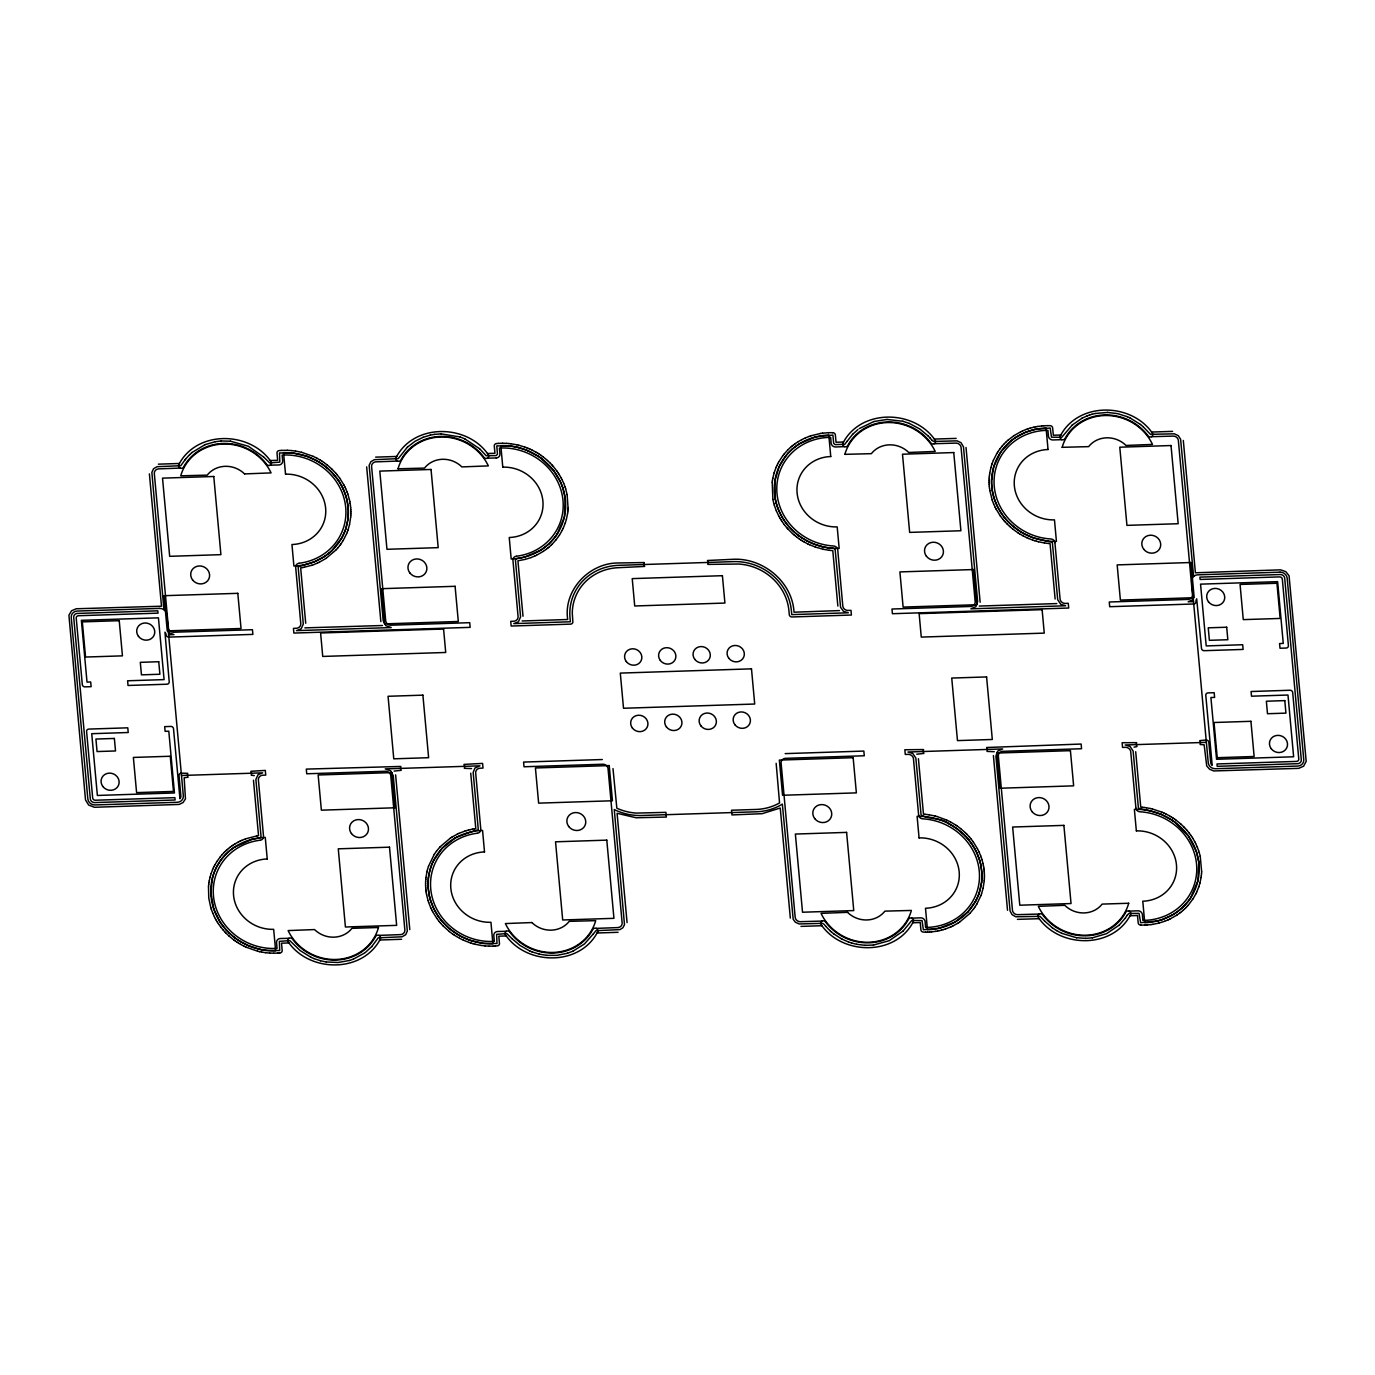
<?xml version="1.0" encoding="UTF-8"?>
<svg xmlns="http://www.w3.org/2000/svg" width="1375" height="1375" viewBox="0 0 1375 1375"><rect width="100%" height="100%" fill="white"/><g stroke="black" fill="none" stroke-linecap="round" stroke-linejoin="round"><path stroke-width="1.5" d="M350.814 515.023L350.866 513.184M425.597 883.283L425.648 881.461M568.081 507.994L567.102 494.605M989.123 480.855L989.175 479.033M991.633 479.222C990.859 495.086 997.477 510.898 1008.58 522.139M984.363 878.745L984.414 876.923M1201.647 871.716L1200.238 856.419M208.484 886.548L208.759 898.03L210.77 907.569M350.694 516.931L350.814 515.109M425.648 881.358L425.769 879.536M567.961 509.919L568.081 508.097M989.175 478.93L989.295 477.108M991.65 479.188L993.798 466.538M984.242 880.67L984.363 878.848M1201.527 873.641L1201.647 871.819M208.502 886.445L208.673 884.641M348.047 518.513L348.305 509.3M350.677 517.034L349.542 524.511M425.786 879.433L425.958 877.628M428.416 877.955L428.141 887.167M567.789 511.827L567.961 510.022M772.2 482.212L772.888 499.452M989.295 477.005L989.484 475.2M981.595 882.234L981.87 873.022M984.242 880.773L983.108 888.25M1201.338 875.548L1201.509 873.744M208.691 884.538L208.931 882.733M348.047 518.53L345.641 529.255M425.975 877.525L426.92 871.956M428.416 877.938L428.966 874.328M567.531 513.734L567.772 511.93M772.217 482.109L772.458 480.322M774.898 480.734L775.328 499.177M989.502 475.097L989.742 473.292M981.595 882.269L979.189 892.977M1201.08 877.456L1201.32 875.652M208.948 882.647L209.258 880.859M567.514 513.82L566.38 519.355M772.475 480.219L772.767 478.431M774.916 480.717L779.109 466.709L785.864 455.812M989.742 473.189L990.894 467.672M1201.062 877.559L1199.928 883.077M209.275 880.756L210.083 877.112M428.966 874.294L430.822 867.212M772.802 478.328L774.125 472.845M212.489 877.766L210.805 892.341M349.525 524.614L347.995 530.028M426.938 871.853L427.367 870.1M983.073 888.336L981.561 893.767M210.117 877.027L211.183 873.452M212.506 877.731C215.737 865.202 223.85 854.116 234.644 847.034M427.384 869.997L428.45 866.439M566.345 519.458L565.28 523.016M990.911 467.569L991.977 464.011M1199.911 883.18L1198.828 886.737M774.159 472.759L776.05 467.448M993.798 466.52L1000.931 451.722M211.217 873.366L212.523 869.877M345.022 530.973L345.623 529.272M347.359 531.833L347.978 530.131M428.484 866.336L434.242 854.408M430.839 867.195L432.128 863.792M565.245 523.102L563.166 528.344M992.011 463.908L993.334 460.436M978.57 894.712L979.189 893.011M980.908 895.572L981.527 893.87M1198.811 886.841L1196.714 892.066M345.005 531.008L341.945 537.625M346.655 533.603L347.325 531.936M978.57 894.73L976.37 899.731M980.873 895.658L976.783 904.166M1196.68 598.778L1201.492 648.416A2.492 2.32 23.1 0 0 1204.173 650.684L1243.12 649.43L1242.691 644.737L1206.202 645.923L1200.547 584.152L1277.633 581.659L1283.27 643.431L1279.575 643.552L1280.005 648.244L1286.158 648.038A2.492 2.32 23.1 0 0 1288.409 645.614L1282.325 579.167A2.492 2.32 23.1 0 0 1279.661 576.898L1200.117 579.459L1199.911 577.122L1280.658 574.527A4.159 3.867 23.1 0 1 1284.663 577.913L1301.317 760.066A4.159 3.867 23.1 0 1 1297.948 763.675L1217.202 766.322L1216.995 763.967L1296.522 761.406A2.492 2.32 23.1 0 0 1298.773 758.966L1292.689 692.519A2.492 2.32 23.1 0 0 1290.025 690.25L1251.078 691.522L1251.508 696.197L1287.98 695.028L1293.634 756.783L1216.566 759.275L1210.911 697.52L1214.606 697.4L1214.177 692.708L1208.023 692.897A2.492 2.32 23.1 0 0 1205.789 695.337L1212.183 765.342A4.159 3.867 23.1 0 1 1210.756 762.988L1208.831 742.277A2.492 2.32 23.1 0 0 1206.167 740.008L1199.773 740.627A5.414 5.019 23.1 0 1 1200.134 744.511L1204.139 744.786L1206.717 765.927L1209.588 769.227L1213.695 770.945L1298.739 768.35L1303.62 766.184L1306.181 761.32L1289.062 575.764L1285.831 571.673L1280.606 569.834L1195.408 572.791L1183.308 440.464M346.62 533.706L343.217 540.427M212.558 869.791L213.297 868.123M432.128 863.758L433.658 860.458M776.084 467.363L776.823 465.712M993.369 460.333L996.755 453.613M213.331 868.038L214.122 866.405M562.341 530.062L563.131 528.43M776.858 465.609L777.648 463.994M1195.889 893.784L1196.68 892.152M304.889 627.877L382.508 625.505M254.289 775.62L251.23 775.173A5.414 5.019 23.1 0 0 250.869 771.289L265.306 770.43L265.736 775.122L262.384 775.242A4.984 4.641 23.1 0 0 258.363 779.591L263.519 836.223A4.211 3.919 23.1 0 1 260.236 840.263M214.173 866.319L215.016 864.72M562.289 530.148L559.505 535.03M522.105 620.984L567.703 619.506C563.183 590.133 589.342 562.702 618.458 562.977L644.325 562.547A5.414 5.019 23.1 0 0 644.669 566.431L618.939 567.669A51.597 47.936 23.1 0 0 572.275 613.027L572.842 621.689A2.492 2.32 23.1 0 1 570.591 624.13L511.156 626.038L510.727 621.345L514.078 621.225A4.984 4.641 23.1 0 0 518.1 616.877L512.944 560.244A4.211 3.919 23.1 0 1 516.227 556.205M471.556 768.591L464.338 768.298A5.414 5.019 23.1 0 0 463.977 764.397L482.591 763.4L483.02 768.092L479.669 768.23A4.984 4.641 23.1 0 0 475.647 772.578L480.786 829.194A4.211 3.919 23.1 0 1 477.52 833.233M433.658 860.441L442.028 848.409M777.683 463.891L778.525 462.292M979.275 606.066L1056.791 603.573M994.263 751.695L987.027 751.403A5.414 5.019 23.1 0 0 986.666 747.502L1081.128 744.047L1081.558 748.739L1002.358 751.334A4.984 4.641 23.1 0 0 998.336 755.683L1012.498 910.611A4.984 4.641 23.1 0 0 1017.294 914.667L1039.259 914.048M975.511 901.364L976.353 899.766M1195.855 893.87L1193.053 898.769M341.945 537.659L331.822 550.688M215.067 864.634L216.958 861.438M778.577 462.206L782.667 455.864M975.494 901.381L968 911.78M1127.173 915.234L1128.927 913.447L1139.05 913.378L1140.631 922.728L1158.094 920.82M1127.173 915.252L1125.455 917.898M343.166 540.513L341.155 543.641M557.356 533.758L564.386 516.948L565.245 498.558M996.806 453.527L997.769 451.98M976.731 904.252L974.703 907.38M1190.905 897.497L1197.952 880.67L1198.811 862.297M847.189 441.186L844.783 444.297L835.106 444.606L833.663 443.266L832.906 435.05L815.444 436.958M593.398 933.814L595.977 930.669L619.953 929.603L622.875 927.764L624.491 924.705L614.264 809.497L615.862 810.322A54.072 50.239 23.1 0 0 641.541 815.495L756.336 811.783A54.072 50.239 23.1 0 0 780.897 804.977L782.341 804.066L793.186 919.256L795.334 922.178L799.219 923.948L822.611 923.347L824.158 924.361M847.206 441.186L852.603 434.345M593.398 933.814L584.495 943.938L572.877 951.208M217.027 861.352L220.327 856.78M557.339 533.792L555.259 536.783M559.436 535.116L556.136 539.688M434.294 854.322L436.425 851.262M997.82 451.894L999.952 448.834M1196.112 599.844L1195.975 601.562A2.492 2.32 23.1 0 1 1193.723 603.986L1109.694 606.702L1109.264 602.009L1188.447 599.414A4.984 4.641 23.1 0 0 1192.486 595.066L1178.323 440.137A4.984 4.641 23.1 0 0 1173.528 436.081L1151.562 436.7M1190.888 897.514L1188.808 900.522M1193.002 898.855L1188.464 904.905M1125.455 917.916L1119.233 925.117M340.038 545.205L341.103 543.727M1000.948 451.705L1010.952 440.911M973.586 908.927L974.652 907.466M184.869 460.058L180.795 465.712L157.128 466.692L153.588 468.703L151.869 472.364L163.917 609.675M184.886 460.041L185.848 458.803M339.969 545.291L337.631 548.195M555.242 536.8L550.43 542.369M436.494 851.177L440.103 846.845M782.736 455.778L783.853 454.352M1000.003 448.766L1002.358 445.844M973.534 909.013L969.908 913.361M1188.791 900.539L1183.995 906.091M185.848 458.786L189.595 454.678M220.378 856.694L221.547 855.302M556.067 539.773L552.303 544.002M783.905 454.266L787.686 450.037M785.881 455.778L788.27 453.011M1193.311 599.448L1188.172 601.803L1193.517 601.631M371.8 946.516L378.228 937.836L402.067 936.787L405.659 934.725L407.327 931.047L393.25 775.672L390.672 770.825L385.258 768.9L479.961 765.841L474.925 768.041L473.172 772.389L478.294 829.727L471.058 831.909M336.359 549.622L337.562 548.264M221.616 855.216L224.159 852.466M1002.409 445.775L1003.63 444.417M1187.192 906.331L1188.395 904.973M371.783 946.516L365.337 952.48M336.291 549.708L326.047 558.388M788.288 452.994L792.258 449.127M440.172 846.759L450.416 838.08M442.045 848.392L455.125 838.045M1003.698 444.331L1006.345 441.667M967.966 911.797L954.886 922.144M969.839 913.43L959.595 922.109M1185.852 907.723L1187.123 906.417M852.603 434.328L857.966 429.55M903.1 931.03L911.814 920.459L922.041 920.597L923.364 929.741L938.953 928.297M903.1 931.03L889.298 940.672L873.452 945.055M224.228 852.397L225.534 851.125M549.106 543.658L550.413 542.386M550.911 545.342L552.234 544.07M787.755 449.969L790.488 447.391M1193.62 576.4L1180.592 439.192L1178.255 435.634L1174.319 433.812L1150.445 434.328L1143.089 426.68M1182.655 907.397L1183.978 906.108M1184.477 909.081L1185.783 907.792M189.595 454.678L191.967 452.53M407.447 447.098L398.234 458.631L374.395 459.68L370.855 461.691L369.153 465.334L383.213 620.795L385.859 625.694L391.256 627.567L296.502 630.627L301.091 628.856L303.291 624.078L298.134 566.878L305.387 564.558M407.464 447.098L415.095 441.255L423.122 437.302M1072.173 425.098L1061.723 437.319L1051.497 437.181L1050.191 428.02L1034.584 429.481M1119.233 925.117L1106.566 933.642L1092.386 937.819M331.805 550.705L329.038 553.128M549.089 543.675L543.348 548.367M549.484 546.648L550.842 545.411M225.62 851.056L226.978 849.819M1006.414 441.598L1007.772 440.378M1182.638 907.414L1176.914 912.106M1183.05 910.37L1184.391 909.15M1072.173 425.081L1082.056 418.189M548.006 547.903L549.416 546.717M227.047 849.75L228.439 848.564M790.573 447.322L791.966 446.136M792.275 449.109L795.128 446.772M1007.858 440.309L1013.942 435.652M1181.572 911.625L1182.964 910.439M191.967 452.512L205.081 444.623M329.02 553.145L324.534 556.462M546.494 549.106L547.938 547.972M228.525 848.495L229.969 847.361M792.052 446.084L793.495 444.933M1010.969 440.894L1015.455 437.594M1180.042 912.828L1181.486 911.694M546.408 549.158L543.314 551.358M230.055 847.309L231.533 846.209M793.581 444.881L795.059 443.781M795.145 446.755L799.752 443.609M1179.973 912.897L1176.88 915.097M364.684 952.961L353.341 959.166M859.272 428.588L873.864 421.541M543.331 548.384L540.22 550.447M795.145 443.73L798.308 441.633M231.619 846.158L233.131 845.109M1176.88 912.123L1172.17 915.131M324.517 556.462L314.531 561.705L305.422 564.558M325.961 558.439L319.241 562.255M543.228 551.409L536.525 555.242M233.217 845.058L234.781 844.061M234.678 847.017L251.9 839.386M1014.028 435.6L1020.748 431.784M1015.472 437.577L1025.458 432.334L1034.567 429.481M450.502 838.028L452.066 837.031M957.962 923.158L959.509 922.178M1176.794 915.148L1170.073 918.964M540.203 550.447L524.562 557.081M798.394 441.581L801.711 439.691M799.786 443.592L815.427 436.958M234.867 844.009L238.184 842.119M452.152 836.98L457.222 834.212M957.859 923.227L952.789 925.994M455.142 838.028L456.775 837.152M954.869 922.161L938.97 928.28M1172.136 915.131L1161.789 919.737M1082.073 418.189L1087.264 415.834M801.797 439.639L805.252 437.972M238.287 842.067L239.938 841.225M456.809 837.134L471.041 831.909M270.153 465.18L279.039 464.956A4.211 3.919 23.1 0 0 282.666 460.934L282.133 455.091L283.766 455.005A57.819 53.711 23.1 0 1 345.4 504.831A57.819 53.711 23.1 0 1 299.252 563.234M487.438 458.167L496.323 457.944M317.453 563.097L319.137 562.306M534.737 556.067L536.422 555.277M934.295 443.713L956.244 443.094A4.984 4.641 23.1 0 1 961.039 447.167L975.202 602.095A4.984 4.641 23.1 0 1 971.18 606.444L891.98 609.022L892.409 613.714L1068.702 608.025L1068.272 603.333L1064.903 603.419A4.984 4.641 23.1 0 1 1060.108 599.345L1054.917 542.73M1020.834 431.733L1022.536 430.959M240.041 841.191L241.725 840.4M457.308 834.161L459.009 833.37M289.025 938.3L280.139 938.523A4.211 3.919 23.1 0 0 276.53 942.562L277.062 948.406L275.413 948.475A57.819 53.711 23.1 0 1 213.778 898.648A57.819 53.711 23.1 0 1 259.927 840.245M506.309 931.288L497.423 931.511A4.211 3.919 23.1 0 0 493.797 935.533L494.33 941.377L492.697 941.462A57.819 53.711 23.1 0 1 431.062 891.636A57.819 53.711 23.1 0 1 477.194 833.233M821.975 921.078L800.027 921.697A4.984 4.641 23.1 0 1 795.214 917.641L781.069 762.695A4.984 4.641 23.1 0 1 785.091 758.347L864.273 755.769L863.844 751.077L785.159 753.62M951.002 926.819L952.703 926.028M1168.286 919.789L1169.987 919.016M572.877 951.208L567.514 953.219M317.35 563.131L313.792 564.575M805.355 437.938L808.913 436.494M534.634 556.102L531.059 557.545M1022.622 430.908L1026.197 429.464M241.828 840.366L245.403 838.922M459.095 833.336L464.544 831.239M950.916 926.87L945.467 928.967M1168.183 919.841L1164.625 921.284M205.098 444.623L215.377 441.684M423.139 437.302L430.22 435.153M1087.264 415.834L1089.584 415.009M353.323 959.166L349.439 960.489M311.919 565.228L313.689 564.609M809.016 436.459L810.786 435.841M530.973 557.597L525.37 559.333M1026.3 429.43L1028.07 428.811M245.489 838.87L256.97 835.897M1164.522 921.319L1158.919 923.072M1089.584 414.992L1091.939 414.287M311.816 565.263L304.184 567.239M810.889 435.806L820.497 433.469M1028.173 428.777L1029.978 428.209M464.647 831.205L466.452 830.637M943.577 929.552L945.364 929.002M1161.772 919.737L1158.128 920.803M567.497 953.236L556.961 955.35L546.889 955.367M873.881 421.523L886.978 419.444M349.439 960.489L338.009 962.5L326.253 961.967M1030.064 428.192L1033.828 427.212M466.555 830.603L468.359 830.105M941.652 930.084L943.473 929.586M1091.956 414.287L1095.153 413.497M524.545 557.081L516.45 558.628L515.419 559.866L520.575 616.98L518.375 621.827L513.786 623.614L570.384 621.775L570.023 617.873A54.072 50.239 23.1 0 1 618.664 565.331L733.459 561.619A54.072 50.239 23.1 0 1 791.398 610.706L791.759 614.625L848.358 612.786L843.477 611.325L840.572 607.32L835.175 549.828L834.006 548.419L829.417 547.955M525.267 559.367L517.928 560.794L522.998 616.241M251.917 839.386L259.995 837.839L261.044 836.602L255.887 779.402L258.087 774.641L262.677 772.853L181.483 775.483M468.462 830.087L470.302 829.641M939.709 930.566L941.548 930.119M1158.816 923.089L1153.041 924.309M430.22 435.136L434.294 434.397M1033.931 427.178L1035.787 426.8M470.422 829.606L472.278 829.228M937.75 930.978L939.606 930.583M1095.17 413.497L1107.614 412.414M1035.891 426.783L1037.764 426.456M302.208 567.6L304.081 567.273M472.381 829.194L474.255 828.867M935.773 931.322L937.647 930.995M215.394 441.684L221.169 440.98M820.6 433.452L822.491 433.177M1037.884 426.439L1041.769 425.941M302.105 567.617L300.661 567.823L305.714 623.253M257.073 835.88L258.534 835.673L253.464 780.227M474.358 828.85L475.802 828.644L470.731 773.214M935.67 931.339L931.769 931.837M1151.047 924.584L1152.938 924.327M434.311 434.397L440.962 433.864M1092.369 937.819L1085.717 938.352M496.53 443.558L496.358 443.575A2.492 2.32 23.1 0 0 494.278 445.878L494.948 453.286L487.438 453.527M822.594 433.177L828.523 432.695M279.933 952.909L280.259 952.875A2.492 2.32 23.1 0 0 282.184 950.589L281.514 943.181L289.025 942.941M1150.944 924.602L1147.042 924.98M873.434 945.055L865.081 945.33M281.256 450.416L278.97 450.622A2.492 2.32 23.1 0 0 276.994 452.908L277.664 460.298L270.153 460.539M496.633 443.558L498.541 443.403M1041.872 425.923L1043.78 425.769M401.62 939.263L379.775 940.002M277.922 953.064L279.83 952.909M495.206 946.052L497.527 945.845A2.492 2.32 23.1 0 0 499.469 943.559L498.798 936.169L506.309 935.928M929.758 931.992L931.666 931.855M221.186 440.98L230.416 441.186M281.359 450.416L287.341 450.312M498.644 443.386L502.58 443.266M1043.883 425.769L1047.836 425.631M277.819 953.081L273.866 953.202M493.178 946.138L495.086 946.052M927.73 932.095L929.655 932.009M1145.014 925.083L1146.922 924.98M158.383 464.166L179.403 463.478M375.667 457.136L396.688 456.466M843.545 442.011L836.034 442.252L835.364 434.895A2.492 2.32 23.1 0 0 833.009 432.712L832.7 432.695M934.295 439.072L956.141 438.402M1060.812 434.998L1053.319 435.239L1052.631 427.831A2.492 2.32 23.1 0 0 1050.294 425.683L1047.939 425.631M1151.562 432.059L1172.583 431.372M1061.827 439.656L1052.923 439.948A4.211 3.919 23.1 0 1 1048.42 436.288L1047.922 430.341L1046.289 430.358A57.819 53.711 23.1 0 0 994.091 483.88A57.819 53.711 23.1 0 0 1050.603 538.948A4.28 3.97 23.1 0 1 1055.003 542.609M244.612 473.911L271.081 472.897A48.658 45.22 23.1 0 0 223.145 444.039A48.658 45.22 23.1 0 0 180.744 475.819L207.23 475.131A24.905 23.134 23.1 0 1 244.595 473.945M168.627 634.769L173.972 634.597L168.42 632.586M602.284 759.533L523.583 762.077L524.013 766.769L603.212 764.225A4.984 4.641 23.1 0 1 608.008 768.298L622.17 923.227A4.984 4.641 23.1 0 1 618.148 927.575L596.2 928.383M1206.373 742.363L1125.18 744.975L1130.061 746.453L1133.12 751.059L1138.431 808.242L1146.062 810.081M394.058 771.1L401.191 770.327A5.414 5.019 23.1 0 1 400.83 766.442L306.298 769.106L306.728 773.781L385.928 771.255A4.984 4.641 23.1 0 1 390.723 775.311L404.886 930.256A4.984 4.641 23.1 0 1 400.864 934.605L378.916 935.395M916.747 754.205L923.88 753.431A5.414 5.019 23.1 0 1 923.536 749.547L904.853 749.753L905.283 754.445L908.634 754.359A4.984 4.641 23.1 0 1 913.43 758.416L918.638 815.152M531.833 922.556L505.381 923.57A48.658 45.22 23.1 0 0 553.317 952.428A48.658 45.22 23.1 0 0 595.702 920.648L569.233 921.336A24.905 23.134 23.1 0 1 531.867 922.522M847.516 912.347L821.047 913.361A48.658 45.22 23.1 0 0 868.983 942.236A48.658 45.22 23.1 0 0 911.384 910.439L884.898 911.144A24.905 23.134 23.1 0 1 847.533 912.33M597.042 932.989L618.062 932.302M800.955 926.389L821.975 925.719M912.725 922.78L920.236 922.539L920.906 929.947A2.492 2.32 23.1 0 0 923.244 932.078L925.598 932.13M1039.242 918.689L1017.397 919.359M1129.992 915.767L1137.503 915.509L1138.191 922.917A2.492 2.32 23.1 0 0 1140.528 925.066L1140.838 925.083M886.995 419.444L902.877 421.266M828.627 432.695L832.58 432.695M1144.911 925.083L1140.958 925.083M925.702 932.13L927.627 932.095M493.075 946.155L489.122 946.155M440.98 433.864L460.075 436.958M1085.7 938.352L1076.47 937.716M502.7 443.266L506.653 443.386M273.762 953.202L269.809 953.081M1107.631 412.414L1117.669 413.652L1127.38 416.711M287.444 450.312L291.414 450.553M489.019 946.155L485.048 945.914M865.064 945.33L856.694 944.298M506.756 443.386L508.681 443.541M508.613 445.878L496.788 445.913L497.475 454.283L496.134 455.589L486.148 455.727L479.583 448.714M1048.575 543.486L1050.053 543.589L1055.123 599.036M1142.247 807.263L1140.752 807.159L1135.698 751.712M924.962 814.292L923.484 814.172L918.414 758.742M269.706 953.081L265.753 952.72M546.872 955.367L539.361 954.147M508.802 443.541L510.709 443.747M508.647 445.878L510.572 446.084M291.517 450.57L295.47 451.052M1048.472 543.469L1044.519 542.988M829.263 550.292L832.786 550.619L837.856 606.048M1142.35 807.28L1144.275 807.486M925.066 814.292L929.019 814.791M484.945 945.897L480.992 945.416M265.891 950.383L279.709 950.555L279.366 941.359L289.833 940.603L300.077 950.52L310.87 957.241M230.433 441.186L248.308 446.256L263.502 456.895M510.83 443.764L516.759 444.778M510.589 446.084L516.381 447.081M827.475 547.697L829.383 547.955M829.159 550.275L823.212 549.261M1144.378 807.503L1146.303 807.761M263.948 950.108L265.873 950.383M265.633 952.703L261.697 952.084M1076.47 937.716L1061.878 933.35M326.236 961.967L320.444 960.747M1044.416 542.97L1038.503 541.767M295.573 451.069L301.486 452.272M827.441 547.68L823.608 546.975M1146.406 807.778L1150.325 808.517M1146.097 810.081L1148.005 810.408M929.122 814.808L935.034 815.994M480.889 945.398L474.977 944.195M262.006 949.781L263.931 950.108M1148.022 810.425L1149.93 810.803M260.081 949.386L261.989 949.781M259.703 951.689L261.594 952.067M856.677 944.298L851.761 943.061M516.88 444.795L518.77 445.242M516.398 447.081L518.289 447.528M821.683 546.528L823.573 546.958M823.109 549.244L815.323 547.044M1150.428 808.534L1152.319 808.981M1149.964 810.803L1161.205 814.361M260.064 949.386L248.823 945.828L240.058 941.342M257.692 951.225L259.583 951.672M539.361 954.13L532.056 951.895M1036.509 541.252L1038.4 541.75M518.873 445.277L524.666 447.012M518.323 447.528L525.817 449.9M821.666 546.511L814.172 544.139M301.589 452.289L313.105 456.328M1152.422 808.998L1162.047 812.212M935.138 816.028L937.028 816.527M473 943.68L474.873 944.178M257.589 951.191L246.073 947.169M902.877 421.283L909.322 423.414M320.427 960.747L313.998 958.598M1034.55 540.667L1036.406 541.217M937.131 816.561L946.653 820.05M471.023 943.078L472.897 943.645M851.744 943.061L848.53 941.995M1033.312 537.797L1052.339 542.352L1057.702 599.706L1060.744 604.295L1065.625 605.773L970.888 608.833L975.906 606.633L977.642 601.58L963.462 446.823L960.987 442.664L957.034 440.842L933.814 441.444L932.113 440.43M1032.608 540.014L1034.447 540.633M306.677 456.242L293.322 453.114L279.503 452.925L279.812 462.12L269.672 462.911L263.519 456.895M469.786 940.225L483.141 943.353L496.994 943.525L496.633 934.347L506.773 933.556L512.359 938.97M469.081 942.442L470.92 943.044M460.092 436.975L464.819 438.866M844.387 446.617L835.639 446.978A4.211 3.919 23.1 0 1 831.153 443.317L830.655 437.353L829.005 437.387A57.819 53.711 23.1 0 0 776.823 490.892A57.819 53.711 23.1 0 0 833.336 545.978A4.28 3.97 23.1 0 1 837.719 549.639L842.841 606.375A4.984 4.641 23.1 0 0 847.636 610.431L850.987 610.362L851.417 615.037L791.966 616.962A2.492 2.32 23.1 0 1 789.302 614.694L788.941 610.844A51.597 47.936 23.1 0 0 738.684 564.025L707.816 564.403A5.414 5.019 23.1 0 0 707.455 560.502L733.253 559.281C763.073 557.769 792.395 581.848 794.011 612.202L839.506 610.586M1033.278 537.797L1024.272 533.844M1032.505 539.98L1028.758 538.536M815.22 546.992L809.6 544.741M524.769 447.047L526.591 447.717M397.53 461.072L375.598 461.863A4.984 4.641 23.1 0 0 371.577 466.211L385.739 621.156A4.984 4.641 23.1 0 0 390.534 625.212L469.717 622.686L470.147 627.361L293.872 633.067L293.442 628.375L296.794 628.237A4.984 4.641 23.1 0 0 300.816 623.889L295.677 567.273A4.211 3.919 23.1 0 1 298.942 563.234M306.711 456.242L315.717 460.195M180.262 468.084L158.314 468.892A4.984 4.641 23.1 0 0 154.292 473.241L168.455 628.169A4.984 4.641 23.1 0 0 173.25 632.242L252.45 629.698L252.88 634.391L168.833 637.106A2.492 2.32 23.1 0 1 166.169 634.837L165.705 633.153M1129.15 911.144L1137.898 910.8A4.211 3.919 23.1 0 1 1142.384 914.461L1142.883 920.408L1144.533 920.391A57.819 53.711 23.1 0 0 1196.731 866.886A57.819 53.711 23.1 0 0 1140.202 811.8A4.28 3.97 23.1 0 1 1135.819 808.139M911.866 918.173L920.614 917.83A4.211 3.919 23.1 0 1 925.117 921.473L925.616 927.438L927.248 927.403A57.819 53.711 23.1 0 0 979.447 873.898A57.819 53.711 23.1 0 0 922.934 818.83A4.28 3.97 23.1 0 1 918.534 815.169M469.752 940.225L460.745 936.272M468.978 942.408L463.358 940.139M848.513 941.978L842.308 939.263M532.056 951.895L529.702 950.916M814.155 544.139L807.005 540.873M526.694 447.752L528.498 448.473M525.834 449.9L527.639 450.639M909.339 423.431L919.806 429L928.228 436.012M313.981 958.598L310.87 957.241M1127.397 416.728L1129.717 417.759M1026.884 537.711L1028.655 538.502M528.602 448.525L530.389 449.298M527.673 450.639L538.072 456.173M1162.15 812.247L1163.938 813.038M1161.222 814.378L1171.637 819.913M529.684 950.916L520.094 945.519L512.359 938.988M464.819 438.883L479.566 448.697M1061.861 933.35L1056.602 930.6M1026.781 537.677L1023.189 535.906M807.744 543.864L809.497 544.689M530.475 449.35L532.245 450.175M1164.041 813.072L1165.794 813.914M313.208 456.362L316.783 458.133M946.756 820.102L950.348 821.872M463.255 940.105L459.663 938.334M244.217 946.292L245.988 947.117M1129.734 417.759L1140.494 424.48M807.641 543.812L804.117 541.939M532.331 450.227L535.872 452.1M1165.897 813.966L1169.42 815.839M949.266 823.917C941.394 817.472 928.641 819.534 921.078 814.963L915.836 758.072L912.794 753.483L907.947 752.005L1002.65 748.945L997.631 751.145L995.895 756.198L1010.075 910.955L1012.034 914.616L1015.781 916.781L1040.05 916.352L1044.725 921.147M244.131 946.241L240.591 944.367M842.291 939.263L840.795 938.455M1024.255 533.844L1020.852 531.902M1023.103 535.855L1019.631 533.878M806.97 540.856L801.917 537.866M316.886 458.184L320.358 460.178M315.734 460.212L319.137 462.155M950.434 821.923L955.642 825M949.283 823.934L950.984 824.88M459.027 935.327L460.728 936.255M459.577 938.283L454.369 935.189M840.778 938.455L833.714 933.814M802.347 540.891L804.014 541.887M1169.523 815.891L1171.191 816.887M535.958 452.169L537.642 453.148M951.019 824.88L957.567 829.194M459.009 935.309L449.367 928.572L441.186 920.219M238.82 943.319L240.505 944.298M1056.584 930.583L1052.339 927.798M1020.834 531.884L1012.894 526.144M1017.895 532.778L1019.528 533.809M800.611 539.791L802.261 540.839M1171.277 816.939L1172.927 817.97M537.728 453.2L539.361 454.248M320.444 460.23L322.094 461.278M319.155 462.155L324.019 465.455M238.391 940.294L240.023 941.325M237.102 942.219L238.734 943.267M1017.809 532.709L1012.911 529.186M801.883 537.848L798.686 535.614M798.927 538.656L800.525 539.739M1173.013 818.039L1174.628 819.122M1171.655 819.93L1173.253 821.013M539.464 454.3L541.062 455.4M538.089 456.191L539.705 457.273M955.728 825.052L957.344 826.152M322.18 461.33L323.778 462.413M452.667 934.055L454.283 935.138M238.356 940.277L235.159 938.042M235.4 941.067L236.998 942.167M797.259 537.453L798.823 538.587M1174.714 819.191L1176.278 820.325M1173.287 821.03L1174.852 822.164M541.148 455.452L542.73 456.586M539.722 457.291L541.303 458.425M957.43 826.203L960.627 828.592M323.881 462.481L327.061 464.87M452.581 933.986L449.402 931.597M233.733 939.881L235.314 941.016M1052.339 927.798L1044.725 921.147M1176.364 820.394L1181.022 824.209M1174.869 822.181L1188.447 836.034L1196.267 851.297M798.669 535.597C787.858 527.553 779.642 515.934 776.17 502.855M795.644 536.198L797.173 537.384M542.816 456.655L547.456 460.47M541.32 458.442L553.747 470.748M957.602 829.211L964.941 835.622M324.036 465.472L327.095 467.895M233.612 936.839L235.142 938.025M233.647 939.812L229.006 935.997M833.697 933.814L831.102 931.666M1140.511 424.48L1143.072 426.663M1012.825 529.117L1009.8 526.539M794.062 534.909L795.558 536.13M960.713 828.661L965.233 832.614M327.147 464.939L331.667 468.892M449.316 931.528L443.334 926.148M233.595 936.822L229.178 932.972M1012.877 526.127L1008.597 522.156M792.516 533.569L793.977 534.841M327.113 467.913L331.392 471.9M831.084 931.666L829.847 930.548M1009.714 526.47L1006.861 523.72M1181.091 824.278L1183.961 827.028M792.447 533.5L788.184 529.272M547.542 460.556L550.395 463.289M228.92 935.911L226.067 933.178M829.83 930.531L825.756 926.303M965.302 832.683L966.677 834.041M331.753 468.961L335.878 473.292M229.161 932.955L226.462 930.188M928.245 436.03L929.947 437.852M1005.469 522.259L1006.792 523.652M1184.03 827.097L1185.353 828.489M966.745 834.127L969.427 837.031M964.958 835.639L968.825 839.97M550.481 463.375L551.805 464.767M331.409 471.917L337.614 479.325M443.266 926.08L440.584 923.175M224.658 931.7L225.981 933.092M1004.111 520.747L1005.383 522.173M1185.422 828.575L1186.711 830.002M786.844 527.777L788.116 529.203M551.873 464.836L553.145 466.28M226.445 930.17L221.564 924.155M223.317 930.188L224.589 931.631M929.964 437.869L932.095 440.43M825.756 926.303L824.691 925.031M1002.822 519.2L1004.042 520.661M1186.78 830.087L1189.255 833.147M786.758 527.691L784.283 524.631M969.495 837.117L970.733 838.578M553.214 466.348L556.892 471.041M335.947 473.378L337.167 474.856M439.295 921.611L440.516 923.089M223.248 930.119L220.773 927.059M1002.753 519.114L1000.364 515.986M970.802 838.664L973.173 841.792M968.842 840.005L972.262 844.645M337.236 474.925L339.608 478.053M441.169 920.202L437.748 915.544M439.227 921.542L436.855 918.414M1134.031 747.175L1136.987 746.556A5.414 5.019 23.1 0 1 1136.644 742.655L1122.12 742.723L1122.55 747.416L1125.902 747.33A4.984 4.641 23.1 0 1 1130.697 751.403L1135.922 808.139M1189.323 833.233L1190.441 834.763M784.231 524.545L781.962 521.348M553.764 470.766L560.622 482.264M220.705 926.973L218.436 923.777M1000.312 515.9L996.153 509.18M1190.509 834.848L1191.592 836.413M973.225 841.878L977.384 848.598M556.944 471.127L558.027 472.691M339.677 478.139L343.836 484.859M337.631 479.359L338.697 480.923M436.786 918.328L432.627 911.608M221.547 924.137L219.433 920.941M1191.644 836.516L1192.675 838.114M780.862 519.664L781.894 521.262M972.28 844.68L975.219 849.595M558.095 472.777L559.109 474.375M338.714 480.941L341.653 485.873M437.748 915.527L433.933 908.892M217.353 922.092L218.367 923.691M1192.727 838.2L1194.669 841.569M779.848 517.945L780.811 519.578M559.161 474.461L561.103 477.847M164.948 632.122L169.211 681.794A2.492 2.32 23.1 0 1 166.977 684.217L128.03 685.472L127.6 680.78L164.089 679.611L158.434 617.839L81.366 620.331L87.02 682.103L90.698 681.983L91.128 686.675L84.975 686.864A2.492 2.32 23.1 0 1 82.311 684.595L76.227 618.148A2.492 2.32 23.1 0 1 78.478 615.725L158.005 613.147L157.798 610.809L77.052 613.439A4.159 3.867 23.1 0 0 73.683 617.066L90.338 799.202A4.159 3.867 23.1 0 0 94.342 802.587L175.089 799.992L174.883 797.655L95.339 800.233A2.492 2.32 23.1 0 1 92.675 797.964L86.591 731.5A2.492 2.32 23.1 0 1 88.842 729.077L127.789 727.822L128.219 732.514L91.73 733.7L97.367 795.455L174.453 792.962L168.798 731.208L165.103 731.328L164.691 726.636L170.827 726.43A2.492 2.32 23.1 0 1 173.508 728.698L179.936 798.686A4.159 3.867 23.1 0 0 180.898 796.28L179.025 775.569A2.492 2.32 23.1 0 1 181.277 773.145L187.722 773.334A5.414 5.019 23.1 0 0 188.083 777.219L184.164 777.752L185.453 798.944L183.03 802.553L179.197 804.427L94.394 807.28L88.653 805.045L85.508 799.941L68.922 615.209L71.569 610.775L76.261 608.764L161.494 606.22L149.394 473.877M219.416 920.923L213.744 908.892M216.322 920.373L217.284 922.006M778.869 516.209L779.797 517.859M215.342 918.62L216.27 920.288M1194.72 841.655L1195.58 843.339M995.242 507.409L996.102 509.094M977.436 848.684L979.155 852.156M975.236 849.63L976.095 851.297M778.817 516.106L776.325 510.812M561.155 477.933L562.014 479.617M343.888 484.963L344.747 486.63M341.67 485.891L342.53 487.575M431.716 909.837L432.575 911.505M214.448 916.85L215.308 918.534M1195.614 843.442L1197.212 846.948M995.191 507.306L993.609 503.8M976.095 851.331L976.903 853.033M562.066 479.703L563.664 483.227M344.781 486.733L345.589 488.434M342.547 487.592L343.355 489.294M433.916 908.875L430.444 900.075M430.873 908.033L431.664 909.734M214.397 916.764L212.798 913.241M979.189 852.259L980.667 855.817M976.92 853.05L979.567 860.114M560.639 482.298L562.719 487.575M345.641 488.52L347.102 492.095M343.355 489.311L346.019 496.392M430.822 907.947L428.691 902.516M1197.264 847.052L1198.605 850.644M993.558 503.697L992.217 500.105M776.291 510.727L774.331 505.244M563.698 483.33L565.056 486.922M212.764 913.137L211.406 909.545M980.702 855.92L981.338 857.673M347.153 492.181L347.772 493.952M1198.639 850.747L1199.206 852.517M1196.284 851.314L1198.811 862.263M992.183 500.002L989.845 490.6M981.372 857.777L981.939 859.547M565.091 487.025L565.658 488.795M562.719 487.592L565.245 498.541M347.806 494.038L349.387 499.606M428.089 900.642L428.656 902.43M213.727 908.875L210.805 892.375M210.805 907.672L211.372 909.442M1199.241 852.62L1200.22 856.316M981.956 859.65L982.936 863.328M979.584 860.148L980.547 863.758M773.798 503.353L774.297 505.141M565.692 488.898L567.067 494.502M346.019 496.409L346.981 500.036M430.444 900.058L429.481 896.431M428.055 900.556L426.663 894.953M776.17 502.837L775.328 499.194M773.764 503.267L772.905 499.555M982.97 863.431L983.348 865.253M980.547 863.792L981.87 873.005M349.405 499.709L349.8 501.514M346.998 500.053L348.305 509.266M429.464 896.414L428.158 887.202M983.366 865.356L983.692 867.161M426.319 893.028L426.645 894.85M349.817 501.617L350.144 503.439M989.57 488.675L989.828 490.497M983.709 867.264L983.967 869.086M790.333 918.105L780.244 808.019L762.111 813.691L731.947 814.928L731.517 810.236L756.061 809.445A51.648 47.988 23.1 0 0 779.556 802.948L776.153 763.331M426.044 891.103L426.302 892.925M380.858 621.62L366.661 466.864M395.605 774.847L409.784 929.603M350.161 503.542L350.419 505.364M989.347 486.75L989.553 488.572M983.984 869.189L984.191 871.028M425.837 889.178L426.027 891M350.436 505.467L350.625 507.289M966.023 447.477L980.134 602.25M1007.514 910.284L993.403 755.528M612.992 768.608L616.842 808.208A51.562 47.919 23.1 0 0 636.316 813.089L665.93 812.367L666.359 817.059L636.144 817.764L617.083 813.295L627.069 922.591M989.209 484.825L989.347 486.647M984.191 871.131L984.328 872.953M425.683 887.236L425.82 889.075M350.642 507.392L350.78 509.231M989.123 482.883L989.209 484.722M984.328 873.056L984.414 874.895M425.614 885.311L425.683 887.133M350.78 509.334L350.848 511.156M989.123 480.958L989.123 482.78M984.414 874.998L984.414 876.82M425.597 883.386L425.597 885.208M350.848 511.259L350.866 513.081M516.536 556.222A57.819 53.711 23.1 0 0 562.684 497.819A57.819 53.711 23.1 0 0 501.05 447.992L499.4 448.061L499.933 453.905A4.211 3.919 23.1 0 1 496.323 457.978M398.028 468.789L424.514 468.102A24.905 23.134 23.1 0 1 461.88 466.916L488.348 465.884A48.658 45.22 23.1 0 0 440.413 437.009A48.658 45.22 23.1 0 0 398.028 468.789M378.469 927.506L378.434 927.678A48.658 45.22 23.1 0 1 336.05 959.458A48.658 45.22 23.1 0 1 288.114 930.583L314.566 929.569A24.905 23.134 23.1 0 0 351.914 928.348L378.469 927.506M844.886 454.352L871.372 453.664A24.905 23.134 23.1 0 1 908.738 452.478L935.206 451.43A48.658 45.22 23.1 0 0 887.27 422.572A48.658 45.22 23.1 0 0 844.886 454.352M1062.17 447.322L1088.639 446.634A24.905 23.134 23.1 0 1 1126.005 445.448L1152.491 444.417A48.658 45.22 23.1 0 0 1104.555 415.542A48.658 45.22 23.1 0 0 1062.17 447.322M1128.703 903.255L1128.652 903.427A48.658 45.22 23.1 0 1 1086.267 935.206A48.658 45.22 23.1 0 1 1038.331 906.348L1064.783 905.317A24.905 23.134 23.1 0 0 1102.148 904.097L1128.703 903.255M179.248 463.77L178.836 464.509A2.698 2.509 23.1 0 0 180.022 467.981A2.698 2.509 23.1 0 0 183.614 467.036A49.294 45.805 23.1 0 1 266.63 464.355A2.698 2.509 23.1 0 0 270.377 465.059A2.698 2.509 23.1 0 0 270.909 461.536C250.027 431.114 197.45 429.997 179.266 463.736M396.516 456.758L396.12 457.48A2.698 2.509 23.1 0 0 397.289 460.952A2.698 2.509 23.1 0 0 400.898 460.023A49.294 45.805 23.1 0 1 483.914 457.325A2.698 2.509 23.1 0 0 487.644 458.03A2.698 2.509 23.1 0 0 488.194 454.506C467.328 424.067 414.717 422.984 396.533 456.723M380.342 938.988C362.622 973.397 309.289 972.709 288.269 941.961A2.698 2.509 23.1 0 1 288.802 938.438A2.698 2.509 23.1 0 1 292.548 939.125A49.294 45.805 23.1 0 0 375.581 936.461A2.698 2.509 23.1 0 1 379.156 935.516A2.698 2.509 23.1 0 1 380.342 938.988M843.373 442.303L842.978 443.042A2.698 2.509 23.1 0 0 844.147 446.514A2.698 2.509 23.1 0 0 847.739 445.569A49.294 45.805 23.1 0 1 930.772 442.887A2.698 2.509 23.1 0 0 934.502 443.592A2.698 2.509 23.1 0 0 935.052 440.069C914.203 409.561 861.558 408.598 843.391 442.269M597.627 931.958C579.889 966.384 526.573 965.68 505.553 934.931A2.698 2.509 23.1 0 1 506.086 931.408A2.698 2.509 23.1 0 1 509.833 932.113A49.294 45.805 23.1 0 0 592.848 929.431A2.698 2.509 23.1 0 1 596.441 928.486A2.698 2.509 23.1 0 1 597.627 931.958M1060.658 435.291L1060.245 436.012A2.698 2.509 23.1 0 0 1061.431 439.484A2.698 2.509 23.1 0 0 1065.023 438.556A49.294 45.805 23.1 0 1 1148.039 435.858A2.698 2.509 23.1 0 0 1151.786 436.562A2.698 2.509 23.1 0 0 1152.319 433.039C1131.453 402.6 1078.859 401.5 1060.675 435.256M913.292 921.748C895.555 956.192 842.256 955.419 821.219 924.739A2.698 2.509 23.1 0 1 821.752 921.198A2.698 2.509 23.1 0 1 825.498 921.903A49.294 45.805 23.1 0 0 908.514 919.222A2.698 2.509 23.1 0 1 912.106 918.277A2.698 2.509 23.1 0 1 913.292 921.748M1130.559 914.736C1112.839 949.145 1059.523 948.458 1038.503 917.709A2.698 2.509 23.1 0 1 1039.036 914.186A2.698 2.509 23.1 0 1 1042.783 914.891A49.294 45.805 23.1 0 0 1125.798 912.209A2.698 2.509 23.1 0 1 1129.391 911.264A2.698 2.509 23.1 0 1 1130.559 914.736M213.778 476.489L162.525 478.139L169.675 556.325L220.911 554.658L213.778 476.489M431.045 469.459L379.809 471.109L386.959 549.295L438.195 547.645L431.045 469.459M953.752 452.564L902.498 454.214L909.648 532.4L960.902 530.75L953.752 452.564M1171.019 445.534L1119.783 447.202L1126.933 525.37L1178.169 523.72L1171.019 445.534M722.408 575.695L632.225 578.617L634.717 605.98L724.917 603.058L722.408 575.695M237.806 593.33L164.02 595.702L167.234 630.884L241.038 628.495L237.806 593.33M455.091 586.3L381.305 588.689L384.519 623.872L458.305 621.483L455.091 586.3M973.689 569.542L899.903 571.914L903.117 607.097L976.903 604.708L973.689 569.542M1190.973 562.512L1117.17 564.902L1120.384 600.084L1194.188 597.695L1190.973 562.512M159.637 608.403L77.223 611.05A6.652 6.188 23.1 0 0 71.242 617.53L87.828 798.892A6.652 6.188 23.1 0 0 94.944 804.942L177.358 802.278A6.652 6.188 23.1 0 0 183.339 795.816L166.77 614.436A6.652 6.188 23.1 0 0 159.637 608.403M1280.056 572.172L1197.642 574.836A6.652 6.188 23.1 0 0 1191.661 581.316L1208.23 762.678A6.652 6.188 23.1 0 0 1215.362 768.728L1297.777 766.064A6.652 6.188 23.1 0 0 1303.758 759.602L1287.172 578.222A6.652 6.188 23.1 0 0 1280.056 572.172M119.23 620.675L82.328 621.878L85.542 657.044L122.444 655.858L119.23 620.675M1276.945 583.258L1240.061 584.444L1243.275 619.627L1280.159 618.441L1276.945 583.258M443.575 629.011L320.598 632.981L322.73 656.442L445.723 652.472L443.575 629.011M1042.113 609.658L919.136 613.645L921.267 637.089L1044.261 633.119L1042.113 609.658M158.744 661.736L140.302 662.337L141.453 674.85L159.895 674.248L158.744 661.736M1226.689 627.223L1208.247 627.825L1209.381 640.32L1227.841 639.736L1226.689 627.223M751.489 668.852L620.297 673.097L623.511 708.262L754.703 704.034L751.489 668.852M422.898 695.148L388.059 696.283L393.766 758.828L428.622 757.694L422.898 695.148M986.597 676.93L951.741 678.064L957.464 740.609L992.303 739.475L986.597 676.93M114.366 738.444L95.923 739.045L97.058 751.558L115.517 750.956L114.366 738.444M1284.8 700.614L1266.358 701.216L1267.492 713.728L1285.934 713.127L1284.8 700.614M170.259 756.25L133.375 757.436L136.589 792.619L173.491 791.433L170.259 756.25M1250.923 721.308L1214.022 722.511L1217.236 757.694L1254.137 756.491L1250.923 721.308M391.944 772.595L318.158 774.984L321.372 810.167L395.158 807.778L391.944 772.595M609.228 765.583L535.425 767.972L538.639 803.137L612.442 800.766L609.228 765.583M853.153 757.694L779.35 760.083L782.564 795.266L856.367 792.877L853.153 757.694M1070.42 750.664L996.634 753.053L999.848 788.236L1073.634 785.847L1070.42 750.664M389.503 847.172L338.267 848.822L345.417 927.008L396.653 925.358L389.503 847.172M606.788 840.142L555.534 841.809L562.684 919.978L613.938 918.328L606.788 840.142M846.605 832.391L795.369 834.058L802.519 912.227L853.755 910.577L846.605 832.391M1063.889 825.378L1012.653 827.028L1019.786 905.214L1071.039 903.547L1063.889 825.378M1136.352 830.878L1134.375 809.377A60.311 56.031 23.1 0 1 1199 864.136A60.311 56.031 23.1 0 1 1144.739 922.728L1142.78 901.227A37.434 34.787 23.1 0 0 1176.467 864.858A37.434 34.787 23.1 0 0 1136.352 830.878M1048.042 449.522L1046.066 428.02A60.311 56.031 23.1 0 0 991.805 486.613A60.311 56.031 23.1 0 0 1056.43 541.372L1054.47 519.87A37.434 34.787 23.1 0 1 1014.355 485.891A37.434 34.787 23.1 0 1 1048.042 449.522M919.067 837.891L917.108 816.389A60.311 56.031 23.1 0 1 981.733 871.148A60.311 56.031 23.1 0 1 927.472 929.758L925.495 908.256A37.434 34.787 23.1 0 0 959.183 871.887A37.434 34.787 23.1 0 0 919.067 837.891M830.758 456.534L828.798 435.033A60.311 56.031 23.1 0 0 774.538 493.642A60.311 56.031 23.1 0 0 839.163 548.402L837.186 526.9A37.434 34.787 23.1 0 1 797.087 492.92A37.434 34.787 23.1 0 1 830.758 456.534M502.786 467.139L500.827 445.637A60.311 56.031 23.1 0 1 565.452 500.397A60.311 56.031 23.1 0 1 511.191 559.006L509.231 537.505A37.434 34.787 23.1 0 0 542.902 501.136A37.434 34.787 23.1 0 0 502.786 467.139M484.516 851.933L482.556 830.448A60.311 56.031 23.1 0 0 428.278 889.041A60.311 56.031 23.1 0 0 492.903 943.8L490.944 922.298A37.434 34.787 23.1 0 1 450.828 888.319A37.434 34.787 23.1 0 1 484.516 851.933M285.519 474.169L283.542 452.667A60.311 56.031 23.1 0 1 348.167 507.427A60.311 56.031 23.1 0 1 293.906 566.019L291.947 544.534A37.434 34.787 23.1 0 0 325.634 508.148A37.434 34.787 23.1 0 0 285.519 474.169M267.231 858.962L265.272 837.461A60.311 56.031 23.1 0 0 211.011 896.07A60.311 56.031 23.1 0 0 275.636 950.83L273.659 929.328A37.434 34.787 23.1 0 1 233.561 895.331A37.434 34.787 23.1 0 1 267.231 858.962M728.802 658.247A8.731 8.112 23.1 0 0 743.652 657.302A8.731 8.112 23.1 0 0 734.68 645.477A8.731 8.112 23.1 0 0 728.802 658.247M734.869 724.694A8.731 8.112 23.1 0 0 749.736 723.748A8.731 8.112 23.1 0 0 740.747 711.941A8.731 8.112 23.1 0 0 734.869 724.694M694.77 659.347A8.731 8.112 23.1 0 0 709.62 658.402A8.731 8.112 23.1 0 0 700.648 646.577A8.731 8.112 23.1 0 0 694.77 659.347M700.837 725.794A8.731 8.112 23.1 0 0 715.705 724.848A8.731 8.112 23.1 0 0 706.716 713.041A8.731 8.112 23.1 0 0 700.837 725.794M660.327 660.464A8.731 8.112 23.1 0 0 675.194 659.519A8.731 8.112 23.1 0 0 666.205 647.694A8.731 8.112 23.1 0 0 660.327 660.464M666.411 726.911A8.731 8.112 23.1 0 0 681.261 725.966A8.731 8.112 23.1 0 0 672.289 714.141A8.731 8.112 23.1 0 0 666.411 726.911M626.295 661.564A8.731 8.112 23.1 0 0 641.163 660.619A8.731 8.112 23.1 0 0 632.191 648.794A8.731 8.112 23.1 0 0 626.295 661.564M632.38 728.011A8.731 8.112 23.1 0 0 647.247 727.066A8.731 8.112 23.1 0 0 638.258 715.241A8.731 8.112 23.1 0 0 632.38 728.011M814.705 818.589A9.573 8.886 23.1 0 0 830.981 817.558A9.573 8.886 23.1 0 0 821.15 804.598A9.573 8.886 23.1 0 0 814.705 818.589M1031.989 811.559A9.573 8.886 23.1 0 0 1048.266 810.528A9.573 8.886 23.1 0 0 1038.434 797.586A9.573 8.886 23.1 0 0 1031.989 811.559M926.406 556.222A9.573 8.886 23.1 0 0 942.683 555.191A9.573 8.886 23.1 0 0 932.852 542.248A9.573 8.886 23.1 0 0 926.406 556.222M1143.691 549.192A9.573 8.886 23.1 0 0 1159.967 548.161A9.573 8.886 23.1 0 0 1150.136 535.219A9.573 8.886 23.1 0 0 1143.691 549.192M568.734 826.53A9.573 8.886 23.1 0 0 585.011 825.498A9.573 8.886 23.1 0 0 575.18 812.556A9.573 8.886 23.1 0 0 568.734 826.53M351.45 833.559A9.573 8.886 23.1 0 0 367.727 832.528A9.573 8.886 23.1 0 0 357.895 819.586A9.573 8.886 23.1 0 0 351.45 833.559M409.853 572.928A9.573 8.886 23.1 0 0 426.13 571.88A9.573 8.886 23.1 0 0 416.298 558.938A9.573 8.886 23.1 0 0 409.853 572.928M192.586 579.941A9.573 8.886 23.1 0 0 208.862 578.909A9.573 8.886 23.1 0 0 199.031 565.967A9.573 8.886 23.1 0 0 192.586 579.941M1208.47 601.786A9.144 8.508 23.1 0 0 1224.025 600.789A9.144 8.508 23.1 0 0 1214.623 588.414A9.144 8.508 23.1 0 0 1208.47 601.786M1271.239 748.739A9.144 8.508 23.1 0 0 1286.811 747.742A9.144 8.508 23.1 0 0 1277.392 735.367A9.144 8.508 23.1 0 0 1271.239 748.739M138.48 636.367A9.144 8.508 23.1 0 0 154.034 635.388A9.144 8.508 23.1 0 0 144.633 622.995A9.144 8.508 23.1 0 0 138.48 636.367M102.85 786.5A9.144 8.508 23.1 0 0 118.422 785.503A9.144 8.508 23.1 0 0 109.02 773.128A9.144 8.508 23.1 0 0 102.85 786.5"/></g></svg>
